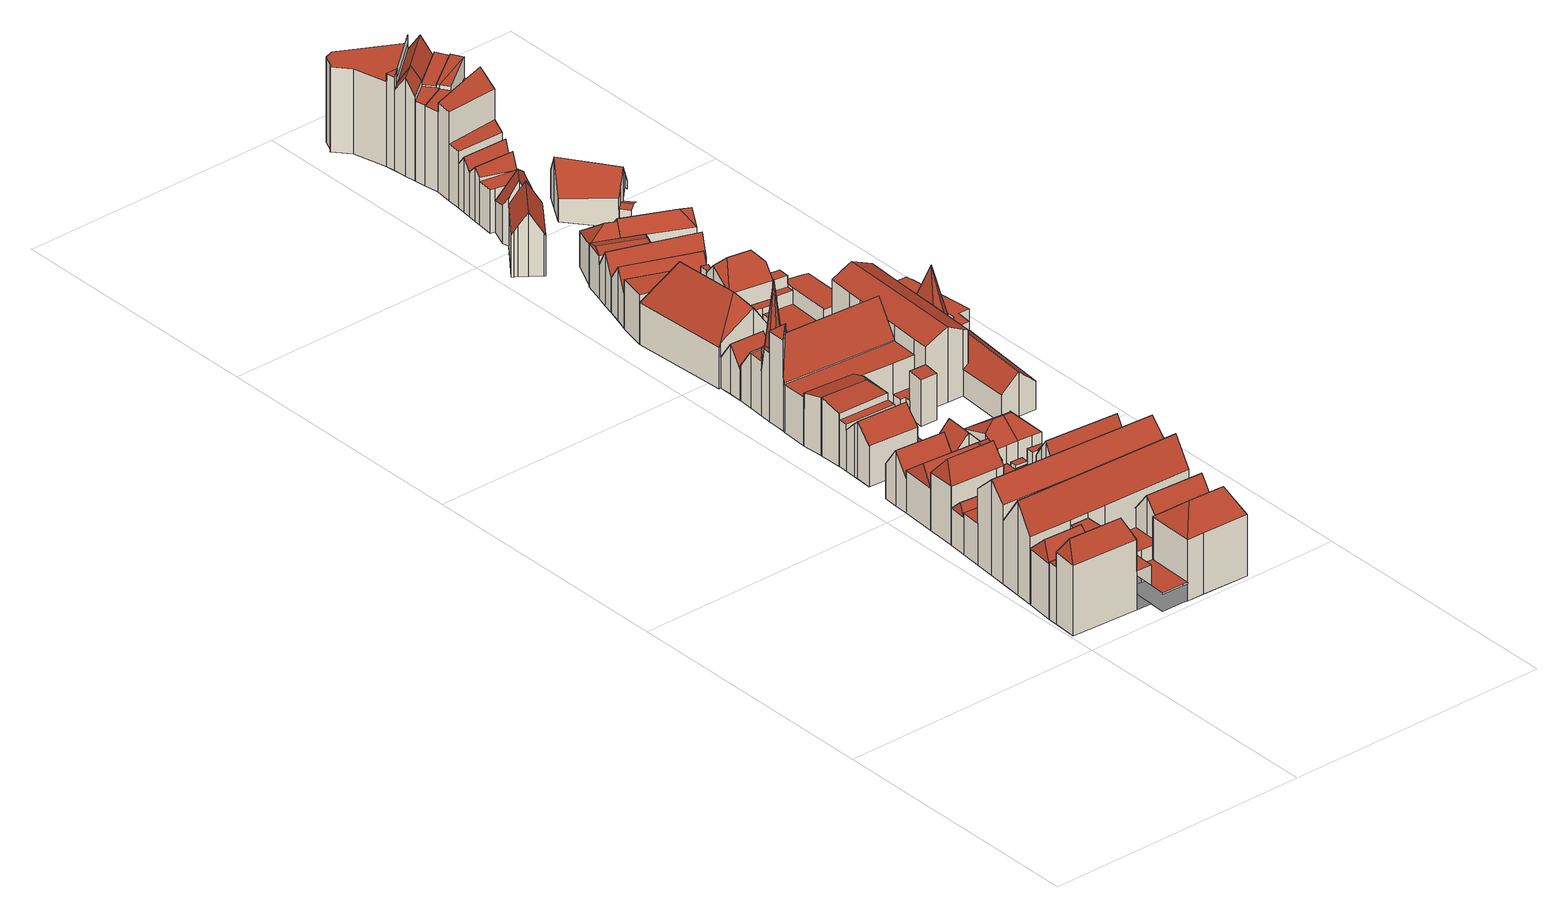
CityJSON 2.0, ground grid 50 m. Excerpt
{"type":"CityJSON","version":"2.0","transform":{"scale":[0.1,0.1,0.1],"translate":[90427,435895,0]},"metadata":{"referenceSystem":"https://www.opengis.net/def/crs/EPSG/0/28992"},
"CityObjects":{
"building1":{"type":"Building","attributes":{"TerrainHeight":1.76,"bron_tex":"UltraCAM-X 10cm juni 2008","voll_tex":"complete","bron_geo":"Lidar 15-30 punten - nov. 2008","status":"1","isWatertight":"0"},"geometry":[{"type":"MultiSurface","lod":"2","boundaries":[[[0,1,2,3]],[[4,5,6,7,8]],[[6,9,7]],[[10,9,6,5]],[[11,12,13,14,15]],[[10,5,4]],[[16,17,18,19,20]],[[21,22,23,24]],[[0,3,24,25]],[[3,2,26,24]],[[4,8,1,0]],[[8,7,17,16]],[[7,9,15,14]],[[9,10,23,27]],[[13,12,21,28]],[[12,11,29,30]],[[10,4,25,23]],[[16,20,2,1]],[[20,19,31,26]],[[19,18,28,31]],[[18,17,14,13]]],"semantics":{"surfaces":[{"type":"RoofSurface"},{"type":"GroundSurface"},{"type":"WallSurface"}],"values":[0,0,0,0,0,0,0,1,2,2,2,2,2,2,2,2,2,2,2,2,2]}}]},
"building2":{"type":"Building","attributes":{"TerrainHeight":1.73,"bron_tex":"UltraCAM-X 10cm juni 2008","voll_tex":"complete","bron_geo":"Lidar 15-30 punten - nov. 2008","status":"1","isWatertight":"0"},"geometry":[{"type":"MultiSurface","lod":"2","boundaries":[[[32,33,34,35]],[[36,37,38,39]],[[40,41,39,38]],[[36,39,41]],[[42,43,44,45,46]],[[47,21,24,48]],[[49,46,40]],[[42,50,37]],[[46,45,51,52]],[[45,44,32,35]],[[44,43,31,28]],[[43,42,26,31]],[[35,34,47,51]],[[34,33,53,54]],[[33,32,28,21]],[[38,50,55]],[[37,36,24,26]],[[41,40,52,48]],[[49,38,55]],[[36,41,48,24]]],"semantics":{"surfaces":[{"type":"RoofSurface"},{"type":"GroundSurface"},{"type":"WallSurface"}],"values":[0,0,0,0,0,1,2,2,2,2,2,2,2,2,2,2,2,2,2,2]}}]},
"building3":{"type":"Building","attributes":{"TerrainHeight":1.69,"bron_tex":"UltraCAM-X 10cm juni 2008","voll_tex":"complete","bron_geo":"Lidar 15-30 punten - nov. 2008","status":"1","isWatertight":"0"},"geometry":[{"type":"MultiSurface","lod":"2","boundaries":[[[56,57,58]],[[59,60,61]],[[58,57,59,61]],[[56,60,59,57]],[[62,63,64,65]],[[56,58,62,65]],[[61,60,66,67]]],"semantics":{"surfaces":[{"type":"RoofSurface"},{"type":"GroundSurface"},{"type":"WallSurface"}],"values":[0,0,0,0,1,2,2]}}]},
"building4":{"type":"Building","attributes":{"TerrainHeight":1.59,"bron_tex":"UltraCAM-X 10cm juni 2008","voll_tex":"complete","bron_geo":"Lidar 15-30 punten - nov. 2008","status":"1","isWatertight":"0"},"geometry":[{"type":"MultiSurface","lod":"2","boundaries":[[[68,69,70,71,72,73]],[[74,75,76,77]],[[78,79,80,81,82,65,64,83]],[[73,72,84,66]],[[72,85,86,84]],[[85,71,87,88]],[[71,70,79,78]],[[69,68,81,80]],[[74,77,65,82]],[[77,76,60,56]],[[76,75,68,73]],[[75,74,82,81]]],"semantics":{"surfaces":[{"type":"RoofSurface"},{"type":"GroundSurface"},{"type":"WallSurface"}],"values":[0,0,1,2,2,2,2,2,2,2,2,2]}}]},
"building5":{"type":"Building","attributes":{"TerrainHeight":1.75,"bron_tex":"UltraCAM-X 10cm juni 2008","voll_tex":"complete","bron_geo":"Lidar 15-30 punten - nov. 2008","status":"1","isWatertight":"0"},"geometry":[{"type":"MultiSurface","lod":"2","boundaries":[[[89,90,91,92]],[[90,93,94,91]],[[95,96,97,98]],[[90,89,96,99]],[[89,92,97,96]],[[100,91,101]],[[93,90,99,95]],[[91,102,101]]],"semantics":{"surfaces":[{"type":"RoofSurface"},{"type":"GroundSurface"},{"type":"WallSurface"}],"values":[0,0,1,2,2,2,2,2]}}]},
"building6":{"type":"Building","attributes":{"TerrainHeight":1.31,"bron_tex":"UltraCAM-X 10cm juni 2008","voll_tex":"complete","bron_geo":"Lidar 15-30 punten - nov. 2008","status":"1","isWatertight":"0"},"geometry":[{"type":"MultiSurface","lod":"2","boundaries":[[[103,104,105,106]],[[104,107,108,109,110,111,105]],[[112,113,114,115]],[[116,117,112,115,118,119,120,121]],[[122,123,47,48,82,81,80,79,124]],[[104,103,125,126]],[[106,105,127,128]],[[107,104,126,48]],[[105,111,123,127]],[[111,110,47,123]],[[110,109,51,47]],[[109,108,52,51]],[[108,107,48,52]],[[113,112,129,125]],[[115,114,128,130]],[[114,113,103,106]],[[112,117,82,129]],[[117,116,81,82]],[[116,121,80,81]],[[121,120,70,69]],[[120,119,124,79]],[[119,118,131,132]],[[118,115,130,122]]],"semantics":{"surfaces":[{"type":"RoofSurface"},{"type":"GroundSurface"},{"type":"WallSurface"}],"values":[0,0,0,0,1,2,2,2,2,2,2,2,2,2,2,2,2,2,2,2,2,2,2]}}]},
"building7":{"type":"Building","attributes":{"TerrainHeight":1.58,"bron_tex":"UltraCAM-X 10cm juni 2008","voll_tex":"complete","bron_geo":"Lidar 15-30 punten - nov. 2008","status":"1","isWatertight":"0"},"geometry":[{"type":"MultiSurface","lod":"2","boundaries":[[[133,134,135]],[[136,137,138]],[[133,139,137,136,134]],[[135,134,136,138,140,141]],[[142,143,144,145]],[[95,98,146,147,148,149,150]],[[133,135,95,150]],[[138,137,149,148]],[[137,139,151,149]],[[139,133,150,151]],[[135,141,94,93]],[[141,140,152,98]],[[140,138,142,145]],[[145,144,146,152]],[[143,142,148,147]]],"semantics":{"surfaces":[{"type":"RoofSurface"},{"type":"GroundSurface"},{"type":"WallSurface"}],"values":[0,0,0,0,0,1,2,2,2,2,2,2,2,2,2]}}]},
"building8":{"type":"Building","attributes":{"TerrainHeight":1.37,"bron_tex":"UltraCAM-X 10cm juni 2008","voll_tex":"complete","bron_geo":"Lidar 15-30 punten - nov. 2008","status":"1","isWatertight":"0"},"geometry":[{"type":"MultiSurface","lod":"2","boundaries":[[[153,154,155,156,157,30,29]],[[158,159,160,161]],[[162,163,164,161,160]],[[161,164,158]],[[162,160,159]],[[165,166,167,168,169,22,21,170]],[[157,156,171,170]],[[155,154,172,173]],[[154,153,174,172]],[[159,158,165,171]],[[164,163,175,166]],[[163,162,167,175]],[[158,164,166,165]],[[162,159,156,155]]],"semantics":{"surfaces":[{"type":"RoofSurface"},{"type":"GroundSurface"},{"type":"WallSurface"}],"values":[0,0,0,0,0,1,2,2,2,2,2,2,2,2]}}]},
"building9":{"type":"Building","attributes":{"TerrainHeight":1.38,"bron_tex":"UltraCAM-X 10cm juni 2008","voll_tex":"complete","bron_geo":"Lidar 15-30 punten - nov. 2008","status":"1","isWatertight":"0"},"geometry":[{"type":"MultiSurface","lod":"2","boundaries":[[[176,177,178,179]],[[180,181,177,176]],[[53,182,183,184,185,54]],[[123,165,170,21,47]],[[176,179,185,186]],[[179,178,123,187]],[[178,177,188,123]],[[180,176,186,184]],[[177,181,165,188]],[[181,180,189,165]],[[54,185,187,47]],[[184,183,171,189]],[[183,182,170,171]],[[182,53,30,157]]],"semantics":{"surfaces":[{"type":"RoofSurface"},{"type":"GroundSurface"},{"type":"WallSurface"}],"values":[0,0,0,1,2,2,2,2,2,2,2,2,2,2]}}]},
"building10":{"type":"Building","attributes":{"TerrainHeight":1.84,"bron_tex":"UltraCAM-X 10cm juni 2008","voll_tex":"complete","bron_geo":"Lidar 15-30 punten - nov. 2008","status":"1","isWatertight":"0"},"geometry":[{"type":"MultiSurface","lod":"2","boundaries":[[[190,191,192,193]],[[194,195,196,197,198]],[[199,200,194,198]],[[201,202,203,204,205,206]],[[192,191,203,202]],[[191,190,204,203]],[[195,194,207,206]],[[198,197,190,208]],[[197,196,205,204]],[[196,195,206,205]],[[194,200,201,207]],[[199,198,208,193]]],"semantics":{"surfaces":[{"type":"RoofSurface"},{"type":"GroundSurface"},{"type":"WallSurface"}],"values":[0,0,0,1,2,2,2,2,2,2,2,2]}}]},
"building11":{"type":"Building","attributes":{"TerrainHeight":1.71,"bron_tex":"UltraCAM-X 10cm juni 2008","voll_tex":"complete","bron_geo":"Lidar 15-30 punten - nov. 2008","status":"1","isWatertight":"0"},"geometry":[{"type":"MultiSurface","lod":"2","boundaries":[[[209,210,211,212]],[[213,214,215,216]],[[217,218,219,220]],[[221,222,223,224,202,201]],[[212,211,224,223]],[[211,210,202,224]],[[210,209,193,192]],[[213,216,221,225]],[[215,214,223,222]],[[214,213,220,219]],[[217,220,225,201]],[[219,218,209,212]],[[218,217,200,199]]],"semantics":{"surfaces":[{"type":"RoofSurface"},{"type":"GroundSurface"},{"type":"WallSurface"}],"values":[0,0,0,1,2,2,2,2,2,2,2,2,2]}}]},
"building12":{"type":"Building","attributes":{"TerrainHeight":1.4,"bron_tex":"UltraCAM-X 10cm juni 2008","voll_tex":"complete","bron_geo":"Lidar 15-30 punten - nov. 2008","status":"1","isWatertight":"0"},"geometry":[{"type":"MultiSurface","lod":"2","boundaries":[[[226,227,228,229,230,231]],[[231,230,232]],[[233,232,230,229]],[[234,235,236,237,238,239]],[[235,240,236]],[[241,242,240,235,234]],[[243,244,245,246,247,248]],[[249,250,251,252,253,254]],[[255,256,257,258,259,260,261]],[[150,149,262,263,264,265,266,267,268,269,270,271,272,273,274,63,62,275]],[[248,247,262,276]],[[247,246,263,262]],[[246,245,277,263]],[[245,278,260]],[[254,253,149,151]],[[253,252,276,149]],[[252,251,243,248]],[[251,250,279,280]],[[250,249,281,274]],[[226,231,275,62]],[[229,228,249,282]],[[228,227,63,281]],[[227,226,58,61]],[[231,232,150,275]],[[232,233,151,150]],[[233,229,282,254]],[[234,239,258,283]],[[239,238,265,284]],[[238,237,266,265]],[[236,240,268,267]],[[241,234,283,257]],[[240,242,269,268]],[[242,241,285,269]],[[261,278,244]],[[260,259,264,277]],[[259,258,284,264]],[[257,256,270,285]]],"semantics":{"surfaces":[{"type":"RoofSurface"},{"type":"GroundSurface"},{"type":"WallSurface"}],"values":[0,0,0,0,0,0,0,0,0,1,2,2,2,2,2,2,2,2,2,2,2,2,2,2,2,2,2,2,2,2,2,2,2,2,2,2,2]}}]},
"building13":{"type":"Building","attributes":{"TerrainHeight":1.74,"bron_tex":"UltraCAM-X 10cm juni 2008","voll_tex":"complete","bron_geo":"Lidar 15-30 punten - nov. 2008","status":"1","isWatertight":"0"},"geometry":[{"type":"MultiSurface","lod":"2","boundaries":[[[286,287,288,289]],[[287,290,291,288]],[[97,292,146,98]],[[100,289,92]],[[286,102,94]],[[289,288,293,97]],[[287,286,98,294]],[[288,291,292,293]],[[290,287,294,146]]],"semantics":{"surfaces":[{"type":"RoofSurface"},{"type":"GroundSurface"},{"type":"WallSurface"}],"values":[0,0,1,2,2,2,2,2,2]}}]},
"building14":{"type":"Building","attributes":{"TerrainHeight":1.72,"bron_tex":"UltraCAM-X 10cm juni 2008","voll_tex":"complete","bron_geo":"Lidar 15-30 punten - nov. 2008","status":"1","isWatertight":"0"},"geometry":[{"type":"MultiSurface","lod":"2","boundaries":[[[295,296,297,298]],[[299,300,301,302]],[[303,304,305,306]],[[307,308,309,310]],[[309,311,312,313,310]],[[310,313,314,307]],[[315,316,317,318,319,222,221,320]],[[298,297,318,317]],[[297,296,319,318]],[[296,295,321,319]],[[299,302,317,316]],[[302,301,303,306]],[[306,305,295,298]],[[305,304,222,321]],[[309,308,315,322]],[[313,312,216,215]],[[312,311,320,221]],[[311,309,322,320]],[[314,323,301,300]],[[323,313,304,303]]],"semantics":{"surfaces":[{"type":"RoofSurface"},{"type":"GroundSurface"},{"type":"WallSurface"}],"values":[0,0,0,0,0,0,1,2,2,2,2,2,2,2,2,2,2,2,2,2]}}]},
"building15":{"type":"Building","attributes":{"TerrainHeight":1.72,"bron_tex":"UltraCAM-X 10cm juni 2008","voll_tex":"complete","bron_geo":"Lidar 15-30 punten - nov. 2008","status":"1","isWatertight":"0"},"geometry":[{"type":"MultiSurface","lod":"2","boundaries":[[[324,300,299,325]],[[326,308,307,327,328]],[[307,314,327]],[[329,330,331,332,316,315]],[[324,325,332,331]],[[325,299,316,332]],[[326,328,333,334]],[[328,327,331,330]],[[308,326,329,315]],[[327,314,300,324]]],"semantics":{"surfaces":[{"type":"RoofSurface"},{"type":"GroundSurface"},{"type":"WallSurface"}],"values":[0,0,0,1,2,2,2,2,2,2]}}]},
"building16":{"type":"Building","attributes":{"TerrainHeight":1.37,"bron_tex":"UltraCAM-X 10cm juni 2008","voll_tex":"complete","bron_geo":"Lidar 15-30 punten - nov. 2008","status":"1","isWatertight":"0"},"geometry":[{"type":"MultiSurface","lod":"2","boundaries":[[[66,84,86,335,67]],[[88,87,336,337,338]],[[279,339,340,341,280]],[[342,343,344,345,346]],[[347,348,349,350,343,342]],[[269,351,352,353,78,83,64,63,274,273,272,271,270]],[[354,346,340,339]],[[342,354,337,355]],[[346,345,256,255]],[[345,344,269,270]],[[344,343,356,269]],[[347,342,355,336]],[[343,350,351,356]],[[349,348,353,352]],[[348,347,357,353]],[[67,335,274,63]],[[335,86,88,338]],[[336,87,78,357]],[[280,341,244,243]],[[341,340,255,261]],[[339,279,338,337]]],"semantics":{"surfaces":[{"type":"RoofSurface"},{"type":"GroundSurface"},{"type":"WallSurface"}],"values":[0,0,0,0,0,1,2,2,2,2,2,2,2,2,2,2,2,2,2,2,2]}}]},
"building17":{"type":"Building","attributes":{"TerrainHeight":1.44,"bron_tex":"UltraCAM-X 10cm juni 2008","voll_tex":"complete","bron_geo":"Lidar 15-30 punten - nov. 2008","status":"1","isWatertight":"0"},"geometry":[{"type":"MultiSurface","lod":"2","boundaries":[[[358,359,360,361,362]],[[363,264,263,364]],[[359,358,364,263]],[[358,362,363,364]],[[362,361,259,365]],[[361,360,277,264]],[[360,359,263,277]]],"semantics":{"surfaces":[{"type":"RoofSurface"},{"type":"GroundSurface"},{"type":"WallSurface"}],"values":[0,1,2,2,2,2,2]}}]},
"building18":{"type":"Building","attributes":{"TerrainHeight":1.44,"bron_tex":"UltraCAM-X 10cm juni 2008","voll_tex":"complete","bron_geo":"Lidar 15-30 punten - nov. 2008","status":"1","isWatertight":"0"},"geometry":[{"type":"MultiSurface","lod":"2","boundaries":[[[366,367,368,369]],[[370,363,364,371]],[[367,366,371,364]],[[366,369,372,373]],[[369,368,363,370]],[[368,367,364,363]]],"semantics":{"surfaces":[{"type":"RoofSurface"},{"type":"GroundSurface"},{"type":"WallSurface"}],"values":[0,1,2,2,2,2]}}]},
"building19":{"type":"Building","attributes":{"TerrainHeight":1.46,"bron_tex":"UltraCAM-X 10cm juni 2008","voll_tex":"complete","bron_geo":"Lidar 15-30 punten - nov. 2008","status":"1","isWatertight":"0"},"geometry":[{"type":"MultiSurface","lod":"2","boundaries":[[[374,375,291]],[[291,375,376,377]],[[378,379,380,381,376,375,374]],[[373,372,382,383]],[[292,384,370,371,385,386,147,146]],[[373,383,385,371]],[[374,291,290]],[[291,377,384,292]],[[378,374,144,143]],[[381,380,383,382]],[[380,379,386,385]],[[379,378,147,386]]],"semantics":{"surfaces":[{"type":"RoofSurface"},{"type":"GroundSurface"},{"type":"WallSurface"}],"values":[0,0,0,0,1,2,2,2,2,2,2,2]}}]},
"building20":{"type":"Building","attributes":{"TerrainHeight":2.01,"bron_tex":"UltraCAM-X 10cm juni 2008","voll_tex":"complete","bron_geo":"Lidar 15-30 punten - nov. 2008","status":"1","isWatertight":"0"},"geometry":[{"type":"MultiSurface","lod":"2","boundaries":[[[387,388,389,390]],[[390,389,391,392]],[[393,394,395,396]],[[387,390,397,396]],[[389,388,395,398]],[[390,392,393,397]],[[391,389,398,394]]],"semantics":{"surfaces":[{"type":"RoofSurface"},{"type":"GroundSurface"},{"type":"WallSurface"}],"values":[0,0,1,2,2,2,2]}}]},
"building21":{"type":"Building","attributes":{"TerrainHeight":1.49,"bron_tex":"UltraCAM-X 10cm juni 2008","voll_tex":"complete","bron_geo":"Lidar 15-30 punten - nov. 2008","status":"1","isWatertight":"0"},"geometry":[{"type":"MultiSurface","lod":"2","boundaries":[[[365,259,399]],[[400,401,402,403,404]],[[405,265,264,363]],[[399,259,264,406]],[[400,404,365,399]],[[404,403,405,363]],[[403,402,265,405]],[[402,401,284,265]],[[401,400,406,284]]],"semantics":{"surfaces":[{"type":"RoofSurface"},{"type":"GroundSurface"},{"type":"WallSurface"}],"values":[0,0,1,2,2,2,2,2,2]}}]},
"building22":{"type":"Building","attributes":{"TerrainHeight":1.47,"bron_tex":"UltraCAM-X 10cm juni 2008","voll_tex":"complete","bron_geo":"Lidar 15-30 punten - nov. 2008","status":"1","isWatertight":"0"},"geometry":[{"type":"MultiSurface","lod":"2","boundaries":[[[407,408,409]],[[376,381,410,408,407]],[[377,376,407,409]],[[408,411,409]],[[382,372,412,413]],[[384,414,415,416,417,370]],[[413,412,417,416]],[[412,372,370,417]],[[408,410,416,415]],[[410,381,382,413]],[[377,409,418,384]],[[409,411,414,418]]],"semantics":{"surfaces":[{"type":"RoofSurface"},{"type":"GroundSurface"},{"type":"WallSurface"}],"values":[0,0,0,0,0,1,2,2,2,2,2,2]}}]},
"building23":{"type":"Building","attributes":{"TerrainHeight":1.98,"bron_tex":"UltraCAM-X 10cm juni 2008","voll_tex":"complete","bron_geo":"Lidar 15-30 punten - nov. 2008","status":"1","isWatertight":"0"},"geometry":[{"type":"MultiSurface","lod":"2","boundaries":[[[419,420,421]],[[420,422,423,424,425,426,427,428,421]],[[429,423,422]],[[419,430,429,422,420]],[[431,432,433,434]],[[435,436,437,438,439,440,441,442,394,393,443]],[[444,445,436,446]],[[447,448,446,437]],[[419,421,449,435]],[[421,428,436,449]],[[427,426,438,437]],[[426,425,431,434]],[[425,424,442,441]],[[424,423,394,442]],[[423,429,392,391]],[[429,430,443,393]],[[430,419,435,443]],[[434,433,439,438]],[[433,432,440,439]],[[432,431,441,440]]],"semantics":{"surfaces":[{"type":"RoofSurface"},{"type":"GroundSurface"},{"type":"WallSurface"}],"values":[0,0,0,0,0,1,2,2,2,2,2,2,2,2,2,2,2,2,2,2]}}]},
"building24":{"type":"Building","attributes":{"TerrainHeight":2.12,"bron_tex":"UltraCAM-X 10cm juni 2008","voll_tex":"complete","bron_geo":"Lidar 15-30 punten - nov. 2008","status":"1","isWatertight":"0"},"geometry":[{"type":"MultiSurface","lod":"2","boundaries":[[[450,451,452,453,454,455]],[[456,457,458,459,460]],[[435,461,462,463,464,436]],[[455,454,463,465]],[[454,453,466,463]],[[453,452,464,466]],[[451,450,449,436]],[[456,460,461,435]],[[460,459,462,461]],[[459,458,465,462]],[[458,457,450,455]],[[457,456,435,449]]],"semantics":{"surfaces":[{"type":"RoofSurface"},{"type":"GroundSurface"},{"type":"WallSurface"}],"values":[0,0,1,2,2,2,2,2,2,2,2,2]}}]},
"building25":{"type":"Building","attributes":{"TerrainHeight":1.47,"bron_tex":"UltraCAM-X 10cm juni 2008","voll_tex":"complete","bron_geo":"Lidar 15-30 punten - nov. 2008","status":"1","isWatertight":"0"},"geometry":[{"type":"MultiSurface","lod":"2","boundaries":[[[467,468,469,470,471,472,473]],[[474,475,476,477,478,479,480,481]],[[482,483,484,485]],[[486,487,488,489]],[[490,491,492,493,494,495]],[[496,497,498,499]],[[500,501,502,503,504]],[[505,506,507,508,509]],[[510,511,512,513,514,515,516,517]],[[518,519,520,521,522,523]],[[524,525,526,527,528,529,530]],[[525,531,532,526]],[[533,534,535,536,537,538,539,540,541,542,543,544,545]],[[546,547,548,549,550,551]],[[552,553,554,555]],[[556,557,558,559,560,561,562,563,564]],[[557,565,566,567,568,569,570,558]],[[571,572,573]],[[573,572,574]],[[574,572,575]],[[575,572,576]],[[576,572,577]],[[577,572,571]],[[578,579,580]],[[580,579,581]],[[581,579,582]],[[582,579,583]],[[583,579,584]],[[584,579,585]],[[585,579,586]],[[586,579,578]],[[587,588,589,590,591]],[[592,593,594,595]],[[596,597,598,599,600,601]],[[602,603,604,597,596,605]],[[606,607,608,609]],[[610,611,612,613,614]],[[615,616,617]],[[618,619,620]],[[621,622,623,624,625,626,627]],[[628,629,630,631,632,633,634,635,636,637,638,639,330,329,640,641,396,395,642,643,644,645,646,647,437,436,464,648,649,650,651,652,653,654,655,656,657]],[[510,517,641,658]],[[517,516,396,641]],[[516,515,395,396]],[[515,514,642,395]],[[514,513,643,642]],[[513,512,519,518]],[[659,660,661,662]],[[663,659,664,607]],[[511,663,599,598]],[[665,666,615,617]],[[660,665,614,667]],[[666,510,627,626]],[[556,564,546,551]],[[564,563,473,472]],[[563,562,668,669]],[[562,561,512,511]],[[561,560,520,519]],[[560,559,476,475]],[[559,558,670,655]],[[557,556,634,671]],[[558,570,672,670]],[[570,569,673,672]],[[569,568,537,536]],[[568,567,573,574]],[[567,566,529,528]],[[566,565,530,529]],[[565,557,671,633]],[[482,485,464,436]],[[485,484,648,464]],[[483,482,445,444]],[[486,489,484,483]],[[489,488,490,495]],[[488,487,437,674]],[[487,486,448,447]],[[495,494,649,648]],[[493,492,646,675]],[[492,491,647,646]],[[491,490,674,647]],[[496,499,494,493]],[[497,496,675,676]],[[500,504,650,649]],[[504,503,651,650]],[[503,502,652,651]],[[502,501,677,479]],[[501,500,499,498]],[[505,509,646,645]],[[509,508,676,646]],[[506,505,645,644]],[[536,535,656,673]],[[535,534,657,656]],[[534,533,678,657]],[[533,545,628,678]],[[545,544,629,628]],[[544,543,630,629]],[[543,542,679,630]],[[542,680,532]],[[541,540,577,571]],[[540,539,576,577]],[[539,538,575,576]],[[538,537,574,575]],[[548,547,639,638]],[[550,549,637,681]],[[549,548,638,637]],[[553,552,681,636]],[[552,555,551,550]],[[555,554,635,634]],[[554,553,636,635]],[[587,591,682,683]],[[591,590,622,621]],[[590,589,580,684]],[[589,588,578,580]],[[592,595,683,685]],[[595,594,588,587]],[[594,593,586,578]],[[593,686,596,601]],[[686,592,605,596]],[[601,600,585,586]],[[600,687,606]],[[598,597,688,668]],[[603,602,689]],[[602,605,685,689]],[[597,604,669,688]],[[604,603,467,473]],[[606,609,584,585]],[[609,608,613,612]],[[608,664,662,690]],[[607,687,599]],[[667,613,690,661]],[[612,611,583,584]],[[611,610,620,619]],[[617,616,610,614]],[[619,618,582,583]],[[621,627,658,682]],[[626,625,616,615]],[[625,624,618,620]],[[624,623,581,582]],[[623,622,684,581]],[[518,523,644,643]],[[523,522,507,506]],[[468,467,689,640]],[[472,471,547,546]],[[471,470,330,639]],[[470,469,329,330]],[[469,468,640,329]],[[524,530,633,632]],[[528,527,571,573]],[[527,526,691,541]],[[525,524,632,692]],[[526,680,691]],[[532,531,631,679]],[[531,525,692,631]],[[474,481,522,521]],[[481,480,508,507]],[[480,677,498,497]],[[479,478,653,652]],[[478,477,654,653]],[[477,476,655,654]],[[475,474,521,520]]],"semantics":{"surfaces":[{"type":"RoofSurface"},{"type":"GroundSurface"},{"type":"WallSurface"}],"values":[0,0,0,0,0,0,0,0,0,0,0,0,0,0,0,0,0,0,0,0,0,0,0,0,0,0,0,0,0,0,0,0,0,0,0,0,0,0,0,0,1,2,2,2,2,2,2,2,2,2,2,2,2,2,2,2,2,2,2,2,2,2,2,2,2,2,2,2,2,2,2,2,2,2,2,2,2,2,2,2,2,2,2,2,2,2,2,2,2,2,2,2,2,2,2,2,2,2,2,2,2,2,2,2,2,2,2,2,2,2,2,2,2,2,2,2,2,2,2,2,2,2,2,2,2,2,2,2,2,2,2,2,2,2,2,2,2,2,2,2,2,2,2,2,2,2,2,2,2,2,2,2,2,2,2,2,2,2,2]}}]},
"building26":{"type":"Building","attributes":{"TerrainHeight":1.76,"bron_tex":"UltraCAM-X 10cm juni 2008","voll_tex":"complete","bron_geo":"Lidar 15-30 punten - nov. 2008","status":"1","isWatertight":"0"},"geometry":[{"type":"MultiSurface","lod":"2","boundaries":[[[693,694,695,696,697,698]],[[699,500,700,696,695]],[[696,700,697]],[[699,695,694]],[[701,702,703,704]],[[705,706,707,708]],[[709,710,711,712]],[[713,714,715,716,717]],[[718,719,720,721]],[[722,723,724,725,726,727]],[[728,729,722,727,730]],[[731,732,650,649,648,464,463,462,733,734,735,736,737]],[[738,717,707,706]],[[713,738,703,702]],[[717,716,731,739]],[[716,715,732,731]],[[715,714,740,732]],[[720,719,741,742]],[[719,718,743,741]],[[718,721,744,736]],[[723,722,745,462]],[[727,726,737,746]],[[726,725,705,708]],[[724,723,462,463]],[[722,729,733,745]],[[729,728,734,733]],[[728,730,721,720]],[[730,727,746,744]],[[708,707,739,737]],[[706,705,704,703]],[[710,709,463,466]],[[709,712,725,724]],[[712,711,701,704]],[[711,710,693,747]],[[694,693,466,464]],[[747,698,702,701]],[[698,697,714,713]],[[700,748,749]],[[500,699,750,751]],[[697,700,650,740]],[[699,694,752,753]]],"semantics":{"surfaces":[{"type":"RoofSurface"},{"type":"GroundSurface"},{"type":"WallSurface"}],"values":[0,0,0,0,0,0,0,0,0,0,0,1,2,2,2,2,2,2,2,2,2,2,2,2,2,2,2,2,2,2,2,2,2,2,2,2,2,2,2,2,2]}}]},
"building27":{"type":"Building","attributes":{"TerrainHeight":0.65,"bron_tex":"UltraCAM-X 10cm juni 2008","voll_tex":"complete","bron_geo":"Lidar 15-30 punten - nov. 2008","status":"1","isWatertight":"0"},"geometry":[{"type":"MultiSurface","lod":"2","boundaries":[[[754,755,756,757,758]],[[759,760,761,754,758,762]],[[763,764,765,766,767]],[[767,766,768]],[[765,769,770,771,772,768,766]],[[773,774,775,776,777,778,779,780,781,782,783,784,785]],[[763,767,776,775]],[[765,764,762,786]],[[764,763,775,774]],[[787,768,788]],[[768,772,778,777]],[[772,771,779,778]],[[771,770,780,779]],[[770,769,781,780]],[[789,765,786]],[[758,757,769,790]],[[757,756,782,781]],[[756,755,783,782]],[[755,754,791,783]],[[759,762,774,773]],[[789,758,790]],[[754,761,784,791]],[[761,760,785,784]],[[760,759,773,785]]],"semantics":{"surfaces":[{"type":"RoofSurface"},{"type":"GroundSurface"},{"type":"WallSurface"}],"values":[0,0,0,0,0,1,2,2,2,2,2,2,2,2,2,2,2,2,2,2,2,2,2,2]}}]},
"building28":{"type":"Building","attributes":{"TerrainHeight":2.02,"bron_tex":"UltraCAM-X 10cm juni 2008","voll_tex":"complete","bron_geo":"Lidar 15-30 punten - nov. 2008","status":"1","isWatertight":"0"},"geometry":[{"type":"MultiSurface","lod":"2","boundaries":[[[792,793,794,795,796,797]],[[798,792,797]],[[799,794,793]],[[798,799,793,792]],[[800,801,802,803,804,805]],[[797,796,802,801]],[[796,795,806,807]],[[795,794,808,809]],[[798,797,801,800]],[[794,799,810,811]],[[799,798,812,813]]],"semantics":{"surfaces":[{"type":"RoofSurface"},{"type":"GroundSurface"},{"type":"WallSurface"}],"values":[0,0,0,0,1,2,2,2,2,2,2]}}]},
"building29":{"type":"Building","attributes":{"TerrainHeight":1.87,"bron_tex":"UltraCAM-X 10cm juni 2008","voll_tex":"complete","bron_geo":"Lidar 15-30 punten - nov. 2008","status":"1","isWatertight":"0"},"geometry":[{"type":"MultiSurface","lod":"2","boundaries":[[[812,814,815,816,813]],[[814,817,742,741,743,818,819,815]],[[733,800,805,820,821,822,736,735,734]],[[814,812,800,823]],[[813,816,824,810]],[[816,815,825,820]],[[817,814,823,733]],[[815,819,821,825]],[[819,818,822,821]],[[818,743,736,822]],[[742,817,733,734]]],"semantics":{"surfaces":[{"type":"RoofSurface"},{"type":"GroundSurface"},{"type":"WallSurface"}],"values":[0,0,1,2,2,2,2,2,2,2,2]}}]},
"building30":{"type":"Building","attributes":{"TerrainHeight":2.31,"bron_tex":"UltraCAM-X 10cm juni 2008","voll_tex":"complete","bron_geo":"Lidar 15-30 punten - nov. 2008","status":"1","isWatertight":"0"},"geometry":[{"type":"MultiSurface","lod":"2","boundaries":[[[807,806,826,827]],[[828,827,826,829]],[[807,827,828]],[[802,830,831,803]],[[828,829,831,830]],[[807,828,830,802]]],"semantics":{"surfaces":[{"type":"RoofSurface"},{"type":"GroundSurface"},{"type":"WallSurface"}],"values":[0,0,0,1,2,2]}}]},
"building31":{"type":"Building","attributes":{"TerrainHeight":1.97,"bron_tex":"UltraCAM-X 10cm juni 2008","voll_tex":"complete","bron_geo":"Lidar 15-30 punten - nov. 2008","status":"1","isWatertight":"0"},"geometry":[{"type":"MultiSurface","lod":"2","boundaries":[[[832,833,788,834,835]],[[836,837,777,776,838]],[[832,835,836,838]],[[839,834,840]],[[834,788,777,837]],[[787,833,767]],[[833,832,838,776]]],"semantics":{"surfaces":[{"type":"RoofSurface"},{"type":"GroundSurface"},{"type":"WallSurface"}],"values":[0,1,2,2,2,2,2]}}]},
"building32":{"type":"Building","attributes":{"TerrainHeight":1.88,"bron_tex":"UltraCAM-X 10cm juni 2008","voll_tex":"complete","bron_geo":"Lidar 15-30 punten - nov. 2008","status":"1","isWatertight":"0"},"geometry":[{"type":"MultiSurface","lod":"2","boundaries":[[[810,824,841,811]],[[804,842,820,805]],[[841,824,820,842]]],"semantics":{"surfaces":[{"type":"RoofSurface"},{"type":"GroundSurface"},{"type":"WallSurface"}],"values":[0,1,2]}}]},
"building33":{"type":"Building","attributes":{"TerrainHeight":1.83,"bron_tex":"UltraCAM-X 10cm juni 2008","voll_tex":"complete","bron_geo":"Lidar 15-30 punten - nov. 2008","status":"1","isWatertight":"0"},"geometry":[{"type":"MultiSurface","lod":"2","boundaries":[[[843,809,808,844,845]],[[845,844,846]],[[847,843,845,846,848]],[[831,849,850,842,804,803]],[[809,843,826,806]],[[844,808,811,841]],[[846,844,842,850]],[[843,847,829,826]],[[847,848,849,831]],[[848,846,850,849]]],"semantics":{"surfaces":[{"type":"RoofSurface"},{"type":"GroundSurface"},{"type":"WallSurface"}],"values":[0,0,0,1,2,2,2,2,2,2]}}]},
"building34":{"type":"Building","attributes":{"TerrainHeight":1.97,"bron_tex":"UltraCAM-X 10cm juni 2008","voll_tex":"complete","bron_geo":"Lidar 15-30 punten - nov. 2008","status":"1","isWatertight":"0"},"geometry":[{"type":"MultiSurface","lod":"2","boundaries":[[[851,840,852,853]],[[853,852,854,855]],[[856,857,837,836]],[[851,853,858,836]],[[852,840,837,859]],[[839,851,835]],[[853,855,856,858]],[[855,854,860,861]],[[854,852,859,857]]],"semantics":{"surfaces":[{"type":"RoofSurface"},{"type":"GroundSurface"},{"type":"WallSurface"}],"values":[0,0,1,2,2,2,2,2,2]}}]},
"building35":{"type":"Building","attributes":{"TerrainHeight":1.9,"bron_tex":"UltraCAM-X 10cm juni 2008","voll_tex":"complete","bron_geo":"Lidar 15-30 punten - nov. 2008","status":"1","isWatertight":"0"},"geometry":[{"type":"MultiSurface","lod":"2","boundaries":[[[862,861,860,863]],[[864,862,863,865]],[[866,867,857,856]],[[861,862,868,856]],[[863,860,857,869]],[[862,864,866,868]],[[865,863,869,867]]],"semantics":{"surfaces":[{"type":"RoofSurface"},{"type":"GroundSurface"},{"type":"WallSurface"}],"values":[0,0,1,2,2,2,2]}}]},
"building36":{"type":"Building","attributes":{"TerrainHeight":1.73,"bron_tex":"UltraCAM-X 10cm juni 2008","voll_tex":"complete","bron_geo":"Lidar 15-30 punten - nov. 2008","status":"1","isWatertight":"0"},"geometry":[{"type":"MultiSurface","lod":"2","boundaries":[[[870,871,872,873]],[[874,875,867,866]],[[870,873,874,866]],[[872,871,867,875]],[[871,870,864,865]]],"semantics":{"surfaces":[{"type":"RoofSurface"},{"type":"GroundSurface"},{"type":"WallSurface"}],"values":[0,1,2,2,2]}}]},
"building37":{"type":"Building","attributes":{"TerrainHeight":1.68,"bron_tex":"UltraCAM-X 10cm juni 2008","voll_tex":"complete","bron_geo":"Lidar 15-30 punten - nov. 2008","status":"1","isWatertight":"0"},"geometry":[{"type":"MultiSurface","lod":"2","boundaries":[[[876,877,878,879]],[[880,881,875,874]],[[876,879,880,874]],[[882,878,883,884]],[[879,882,885,886]],[[878,877,875,881]],[[877,876,873,872]]],"semantics":{"surfaces":[{"type":"RoofSurface"},{"type":"GroundSurface"},{"type":"WallSurface"}],"values":[0,1,2,2,2,2,2]}}]},
"building38":{"type":"Building","attributes":{"TerrainHeight":2.84,"bron_tex":"UltraCAM-X 10cm juni 2008","voll_tex":"complete","bron_geo":"Lidar 15-30 punten - nov. 2008","status":"1","isWatertight":"0"},"geometry":[{"type":"MultiSurface","lod":"2","boundaries":[[[887,888,889,890,891,892,893,894,895]],[[896,897,898,899,900,901,902,903,904]],[[887,895,897,896]],[[895,894,898,897]],[[894,893,899,898]],[[893,892,900,899]],[[892,891,901,900]],[[889,888,904,903]],[[888,887,896,904]]],"semantics":{"surfaces":[{"type":"RoofSurface"},{"type":"GroundSurface"},{"type":"WallSurface"}],"values":[0,1,2,2,2,2,2,2,2]}}]},
"building39":{"type":"Building","attributes":{"TerrainHeight":1.42,"bron_tex":"UltraCAM-X 10cm juni 2008","voll_tex":"complete","bron_geo":"Lidar 15-30 punten - nov. 2008","status":"1","isWatertight":"0"},"geometry":[{"type":"MultiSurface","lod":"2","boundaries":[[[905,884,883,906]],[[907,908,886,885,909]],[[910,911,912]],[[881,880,913,914]],[[906,883,881,914]],[[909,885,884,905]],[[886,908,913,880]],[[910,912,905,906]],[[912,911,907,909]]],"semantics":{"surfaces":[{"type":"RoofSurface"},{"type":"GroundSurface"},{"type":"WallSurface"}],"values":[0,0,0,1,2,2,2,2,2]}}]},
"building40":{"type":"Building","attributes":{"TerrainHeight":2.42,"bron_tex":"UltraCAM-X 10cm juni 2008","voll_tex":"complete","bron_geo":"Lidar 15-30 punten - nov. 2008","status":"1","isWatertight":"0"},"geometry":[{"type":"MultiSurface","lod":"2","boundaries":[[[915,916,917,918,919]],[[918,917,920,921,922,923,924,925,926,927]],[[928,929,930,931,932,933,934,935,936]],[[915,919,930,929]],[[919,918,937,930]],[[917,938,939,940]],[[938,916,941,939]],[[916,915,929,928]],[[918,927,931,937]],[[927,926,932,931]],[[926,925,933,932]],[[925,924,942,933]],[[924,923,943,942]],[[923,922,934,943]],[[921,944,945,946]],[[944,920,947,945]],[[920,917,940]]],"semantics":{"surfaces":[{"type":"RoofSurface"},{"type":"GroundSurface"},{"type":"WallSurface"}],"values":[0,0,1,2,2,2,2,2,2,2,2,2,2,2,2,2,2]}}]},
"building41":{"type":"Building","attributes":{"TerrainHeight":1.37,"bron_tex":"UltraCAM-X 10cm juni 2008","voll_tex":"complete","bron_geo":"Lidar 15-30 punten - nov. 2008","status":"1","isWatertight":"0"},"geometry":[{"type":"MultiSurface","lod":"2","boundaries":[[[948,949,950,951]],[[949,952,953,950]],[[954,955,956,957]],[[958,954,957,959]],[[960,961,962,963,964]],[[902,901,965,966,903]],[[957,956,952,967]],[[956,955,966,968]],[[955,954,969,966]],[[959,970,949,948]],[[970,957,967,949]],[[954,958,971,969]],[[962,961,890,889]],[[961,960,891,890]],[[960,964,948,951]],[[964,963,958,959]],[[963,962,903,971]],[[951,950,972,901]],[[950,953,965,972]],[[953,952,968,965]]],"semantics":{"surfaces":[{"type":"RoofSurface"},{"type":"GroundSurface"},{"type":"WallSurface"}],"values":[0,0,0,0,0,1,2,2,2,2,2,2,2,2,2,2,2,2,2,2]}}]},
"building42":{"type":"Building","attributes":{"TerrainHeight":2.28,"bron_tex":"UltraCAM-X 10cm juni 2008","voll_tex":"complete","bron_geo":"Lidar 15-30 punten - nov. 2008","status":"1","isWatertight":"0"},"geometry":[{"type":"MultiSurface","lod":"2","boundaries":[[[939,973,974,940]],[[941,975,976,973,939]],[[928,936,977,978,979]],[[976,975,979,978]],[[975,941,928,979]]],"semantics":{"surfaces":[{"type":"RoofSurface"},{"type":"GroundSurface"},{"type":"WallSurface"}],"values":[0,0,1,2,2]}}]},
"building43":{"type":"Building","attributes":{"TerrainHeight":1.37,"bron_tex":"UltraCAM-X 10cm juni 2008","voll_tex":"complete","bron_geo":"Lidar 15-30 punten - nov. 2008","status":"1","isWatertight":"0"},"geometry":[{"type":"MultiSurface","lod":"2","boundaries":[[[980,981,982,983]],[[984,985,986,987,988]],[[989,911,910,990]],[[914,913,966,965]],[[982,981,965,991]],[[981,980,992,965]],[[983,982,984,988]],[[985,984,991,966]],[[987,986,908,907]],[[986,985,966,913]],[[989,990,980,983]],[[990,910,914,992]],[[911,989,988,987]]],"semantics":{"surfaces":[{"type":"RoofSurface"},{"type":"GroundSurface"},{"type":"WallSurface"}],"values":[0,0,0,1,2,2,2,2,2,2,2,2,2]}}]}
},
"vertices":[
[8,96,107],[93,95,107],[94,108,107],[9,114,107],[8,96,135],[18,75,166],[120,69,166],[132,95,128],[93,95,130],[132,45,132],[6,52,132],[162,44,73],[164,104,73],[133,106,73],[132,95,73],[132,45,73],[93,95,120],[132,95,120],[133,106,120],[115,107,120],[94,108,120],[164,104,0],[162,44,0],[6,52,0],[9,114,0],[8,96,0],[94,108,0],[132,45,0],[133,106,0],[162,44,35],[164,104,35],[115,107,0],
[133,106,78],[164,104,78],[167,162,78],[133,164,78],[9,114,104],[94,108,104],[95,136,132],[22,140,132],[97,165,103],[15,167,105],[94,108,115],[115,107,115],[133,106,115],[133,164,115],[97,165,115],[167,162,0],[15,167,0],[96,153,115],[94,119,115],[133,164,0],[97,165,0],[164,104,61],[167,162,61],[95,136,115],
[32,349,69],[39,366,86],[35,382,70],[117,359,86],[122,341,69],[124,376,68],[35,382,0],[124,376,0],[122,341,0],[32,349,0],[122,341,29],[124,376,29],
[119,302,50],[167,298,50],[185,296,50],[187,335,50],[170,337,50],[122,341,50],[28,311,78],[119,302,78],[122,341,78],[32,349,78],[187,335,0],[185,296,0],[167,298,0],[119,302,0],[28,311,0],[170,337,0],[170,337,29],[181,336,50],[181,336,29],[187,335,28],[181,336,28],
[46,556,66],[44,529,104],[138,521,104],[140,547,66],[43,502,65],[135,494,66],[43,502,0],[46,556,0],[140,547,0],[135,494,0],[44,529,0],[139,543,72],[138,521,73],[136,499,73],
[22,241,119],[19,202,176],[339,191,176],[341,221,133],[15,167,126],[97,165,126],[133,164,126],[167,162,126],[337,157,126],[25,273,179],[22,241,148],[341,221,148],[344,254,179],[119,302,146],[28,311,143],[345,282,152],[216,294,149],[185,296,148],[167,298,147],[345,282,0],[337,157,0],[216,294,0],[22,241,0],[19,202,0],[339,191,0],[341,221,0],[25,273,0],[344,254,0],[345,282,97],[216,294,97],
[38,437,79],[50,469,106],[43,502,80],[155,460,106],[178,426,80],[181,464,101],[141,429,80],[184,490,80],[135,494,80],[181,464,67],[195,463,67],[196,489,67],[184,490,67],[196,489,0],[195,463,0],[181,464,0],[178,426,0],[38,437,0],[141,429,0],[184,490,0],
[161,15,35],[203,14,35],[211,13,35],[214,101,35],[192,102,35],[334,94,115],[214,101,115],[250,55,152],[319,52,152],[211,13,114],[244,12,114],[331,8,115],[334,94,0],[331,8,0],[211,13,0],[203,14,0],[161,15,0],[192,102,0],[214,101,0],[203,14,32],[211,13,32],[161,15,32],[244,12,0],
[227,131,135],[336,125,135],[337,157,93],[229,161,96],[226,100,95],[334,94,95],[192,102,61],[214,101,61],[226,100,61],[229,161,61],[227,131,61],[229,161,0],[336,125,0],[226,100,0],
[146,613,28],[173,612,28],[175,632,28],[147,633,28],[51,630,107],[49,600,76],[145,594,76],[146,613,95],[147,624,107],[147,633,98],[51,637,99],[51,637,0],[175,632,0],[173,612,0],[146,613,0],[145,594,0],[49,600,0],[51,630,0],[147,624,28],
[147,633,29],[175,632,29],[176,651,29],[149,654,29],[52,659,87],[149,654,87],[150,672,87],[53,676,87],[51,637,100],[147,633,99],[149,654,77],[52,659,77],[53,676,0],[150,672,0],[149,654,0],[176,651,0],[52,659,0],
[35,382,110],[124,376,110],[137,375,110],[139,402,144],[49,408,144],[35,383,111],[38,437,109],[141,429,110],[246,401,97],[333,393,97],[352,412,74],[284,417,75],[264,419,74],[248,420,74],[352,375,78],[244,381,75],[351,372,75],[185,389,38],[213,387,38],[216,423,46],[215,423,46],[197,425,46],[188,425,46],[137,375,70],[184,372,70],[185,389,70],[188,425,70],[178,426,70],[141,429,70],[213,384,43],[215,383,43],[244,381,43],[248,420,43],[236,421,43],[216,423,43],[213,387,43],[197,425,0],[215,423,0],[236,421,0],[264,419,0],[284,417,0],[352,412,0],[352,375,0],[351,372,0],[215,383,0],[213,384,0],[213,387,0],[185,389,0],[184,372,0],[35,383,0],[188,425,0],[216,423,0],[215,410,43],[184,372,45],[185,389,45],[137,375,0],[139,402,70],[246,401,43],[248,420,0],[244,381,0],
[135,494,73],[165,492,105],[169,545,105],[140,547,72],[196,489,71],[197,542,75],[197,542,0],[169,545,0],[165,492,0],
[168,672,42],[181,671,42],[184,700,42],[171,702,42],[171,711,67],[149,713,67],[149,703,67],[171,702,67],[149,703,49],[150,672,49],[168,672,49],[171,702,49],[141,714,108],[52,720,109],[52,719,109],[140,712,109],[53,677,99],[53,676,99],[150,672,100],[149,713,103],[52,720,0],[171,711,0],[171,702,0],[184,700,0],[181,671,0],[53,677,0],[168,672,0],[52,719,0],[149,703,102],
[148,729,67],[173,727,67],[50,760,99],[148,729,105],[147,752,99],[50,760,0],[147,752,0],[148,729,0],[173,727,0],[147,752,67],[50,760,69],
[184,372,29],[208,333,28],[211,370,28],[184,372,28],[211,370,45],[213,384,45],[213,387,45],[210,358,135],[350,347,135],[351,372,97],[215,383,96],[213,384,96],[208,333,96],[211,333,96],[219,332,96],[348,322,96],[348,322,0],[219,332,0],[211,333,0],[211,370,116],[210,358,28],[350,347,0],[208,333,0],
[216,437,44],[215,423,44],[216,423,44],[236,421,44],[238,435,44],[238,435,0],[216,437,0],[238,435,43],
[217,451,49],[216,437,49],[238,435,49],[239,449,49],[239,449,0],[217,451,0],[239,449,28],[217,451,28],
[196,489,93],[224,500,103],[242,498,103],[244,538,75],[195,463,75],[200,462,75],[217,461,75],[239,459,75],[239,459,28],[217,461,28],[244,538,0],[217,461,0],[200,462,0],
[61,928,58],[125,923,58],[126,948,94],[62,952,94],[127,972,58],[62,976,58],[62,976,0],[127,972,0],[125,923,0],[61,928,0],[62,952,0],[126,948,0],
[237,421,43],[237,421,73],[248,420,73],[264,419,73],[265,432,73],[238,435,73],[265,432,0],[237,421,0],
[258,497,103],[285,455,75],[286,534,75],[267,457,75],[287,534,76],[266,446,28],[267,457,28],[287,534,0],[285,455,0],[267,457,0],[266,446,0],[286,534,0],
[49,1159,78],[101,1122,151],[145,1134,87],[107,998,151],[127,972,125],[159,970,78],[157,1033,76],[158,1049,74],[158,1059,74],[156,1131,71],[62,976,84],[58,976,78],[157,1033,30],[175,1031,30],[178,1046,30],[158,1049,30],[49,1159,0],[156,1131,0],[158,1059,0],[158,1049,0],[178,1046,0],[175,1031,0],[157,1033,0],[159,970,0],[58,976,0],[157,1077,68],[156,1131,68],[157,1077,0],[158,1059,77],[157,1077,77],[145,1134,0],
[145,1134,35],[156,1131,35],[174,1126,34],[178,1148,27],[180,1163,22],[158,1172,22],[49,1159,92],[145,1134,92],[158,1172,92],[61,1210,92],[60,1208,92],[60,1208,0],[61,1210,0],[180,1163,0],[174,1126,0],[158,1172,0],[178,1148,0],
[53,810,90],[50,762,90],[50,760,90],[147,752,90],[224,745,90],[266,743,90],[269,795,90],[264,961,71],[280,960,71],[312,958,71],[316,1060,71],[305,1063,71],[272,1070,71],[270,1044,71],[265,963,71],[156,1131,73],[157,1077,73],[166,1076,73],[174,1126,73],[157,1077,82],[158,1059,82],[163,1058,82],[166,1076,82],[163,1058,52],[186,1057,52],[214,1052,52],[241,1048,52],[244,1063,52],[166,1076,52],[241,1048,65],[270,1044,65],[271,1058,65],[244,1063,65],[244,1063,86],[271,1058,86],[272,1070,86],[273,1079,86],[247,1083,86],[209,967,40],[218,966,40],[265,963,40],[270,1044,40],[214,1052,40],[59,900,105],[275,886,105],[277,913,65],[215,917,65],[185,919,65],[125,923,65],[61,928,65],[61,926,68],[215,917,46],[277,913,46],[280,960,46],[264,961,46],[265,963,46],[218,966,46],[332,607,53],[366,605,83],[384,788,83],[383,788,83],[352,790,55],[347,707,58],[338,708,50],[399,603,54],[417,786,54],[429,946,70],[428,952,70],[426,952,70],[360,956,70],[356,881,70],[388,879,70],[408,848,70],[407,812,70],[383,788,70],[417,786,70],[420,815,70],[442,815,70],[430,940,70],[266,743,32],[224,745,32],[223,726,32],[233,725,32],[232,715,32],[264,713,32],[232,715,87],[229,683,87],[260,681,87],[264,713,87],[264,713,120],[307,710,141],[319,958,141],[312,958,138],[280,960,122],[277,913,121],[275,886,121],[269,795,120],[266,743,120],[338,708,125],[347,707,121],[352,790,121],[356,881,121],[360,956,121],[340,957,131],[383,788,40],[378,833,170],[352,790,40],[356,881,40],[388,879,40],[408,848,40],[407,812,40],[74,851,79],[82,871,245],[63,863,79],[63,879,79],[74,890,79],[90,890,79],[101,879,79],[101,862,79],[90,851,79],[56,851,129],[74,851,129],[63,863,129],[63,871,129],[57,871,129],[54,815,169],[90,851,169],[74,851,169],[56,851,169],[88,850,153],[272,837,153],[275,886,83],[135,895,83],[101,862,133],[90,851,151],[53,810,93],[53,810,92],[269,795,92],[54,815,100],[101,862,96],[135,895,96],[101,898,96],[101,879,96],[82,898,91],[90,890,91],[101,879,91],[101,898,91],[83,899,91],[81,899,94],[82,898,94],[83,899,94],[74,890,85],[90,890,85],[82,898,85],[57,871,102],[63,871,102],[63,879,102],[74,890,102],[82,898,102],[81,899,102],[59,900,102],[430,940,0],[442,815,0],[420,815,0],[399,603,0],[332,607,0],[338,708,0],[264,713,0],[260,681,0],[229,683,0],[233,725,0],[223,726,0],[224,745,0],[50,762,0],[61,926,0],[185,919,0],[215,917,0],[218,966,0],[209,967,0],[214,1052,0],[186,1057,0],[166,1076,0],[244,1063,0],[247,1083,0],[273,1079,0],[272,1070,0],[305,1063,0],[316,1060,0],[312,958,0],[426,952,0],[428,952,0],[59,900,0],[106,897,105],[92,898,105],[92,898,0],[106,897,0],[135,895,105],[106,897,96],[83,899,105],[81,899,105],[92,898,91],[275,886,0],[269,795,0],[319,958,0],[307,710,0],[340,957,0],[360,956,0],[163,1058,0],[241,1048,0],[270,1044,0],[271,1058,71],[429,946,0],[417,786,0],[399,787,70],[232,715,0],[57,871,0],[56,851,0],[63,871,79],[54,815,0],[88,850,169],[126,887,96],[272,837,0],[53,810,0],[101,898,0],[384,788,70],[366,605,0],
[178,1148,86],[174,1126,112],[189,1109,129],[232,1102,129],[255,1135,86],[210,1142,86],[166,1076,86],[247,1083,110],[187,1146,59],[210,1142,59],[212,1151,59],[192,1159,59],[192,1159,62],[212,1151,62],[216,1167,62],[198,1171,62],[180,1163,91],[178,1148,91],[187,1146,91],[192,1159,91],[210,1142,73],[255,1135,73],[256,1137,73],[259,1156,73],[216,1167,73],[215,1211,68],[154,1235,72],[152,1230,64],[213,1206,60],[69,1235,100],[61,1210,64],[180,1163,64],[192,1159,64],[198,1171,83],[203,1183,100],[152,1230,65],[76,1260,65],[213,1206,65],[259,1156,0],[256,1137,0],[76,1260,0],[152,1230,0],[154,1235,0],[215,1211,0],[198,1171,0],[212,1151,73],[216,1167,0],[255,1135,0],[154,1235,71],[152,1230,63],[215,1211,67],[213,1206,0],[69,1235,0],[203,1183,0],[187,1146,86],[244,1067,91],[247,1083,91],[166,1076,51],[244,1063,51],[174,1126,74],[166,1076,74],
[47,1427,120],[66,1412,81],[68,1410,77],[126,1486,77],[104,1501,120],[25,1444,77],[29,1441,85],[34,1437,95],[82,1517,77],[79,1528,72],[82,1517,89],[96,1507,121],[116,1535,121],[93,1562,58],[143,1551,98],[126,1486,53],[126,1490,59],[141,1531,79],[140,1546,95],[25,1444,0],[82,1517,0],[79,1528,0],[93,1562,0],[143,1551,0],[140,1546,0],[141,1531,0],[126,1490,0],[126,1486,0],[68,1410,0],[66,1412,0],[34,1437,0],[29,1441,0],[96,1507,105],[121,1556,81],[143,1551,81],[100,1504,112],[104,1501,103],[47,1427,0],
[99,1324,85],[176,1289,85],[186,1304,81],[148,1321,81],[101,1342,81],[100,1341,82],[89,1304,80],[173,1275,82],[89,1304,0],[100,1341,0],[101,1342,0],[148,1321,0],[186,1304,0],[173,1275,0],[148,1321,76],[101,1342,76],[186,1304,80],[148,1321,80],[173,1275,53],[186,1304,53],[89,1304,64],[173,1275,64],
[82,1281,101],[238,1227,101],[247,1249,64],[76,1260,67],[228,1206,67],[229,1208,70],[247,1249,0],[229,1208,0],[228,1206,0],[82,1281,0],[247,1249,53],[238,1227,0],
[160,1343,97],[141,1352,97],[128,1397,66],[174,1369,72],[128,1397,0],[174,1369,0],
[84,1564,81],[93,1562,81],[156,1583,81],[88,1594,81],[88,1594,0],[156,1583,0],[84,1564,0],[149,1584,81],[156,1583,80],
[262,1269,53],[262,1269,0],
[160,1343,102],[262,1269,80],[253,1301,102],[275,1296,98],[174,1369,76],[217,1343,82],[217,1343,0],[275,1296,0],
[88,1594,89],[164,1603,102],[89,1606,102],[171,1619,85],[91,1622,85],[91,1622,0],[171,1619,0],[89,1606,0],[164,1603,0],[171,1619,82],[91,1622,83],
[93,1638,104],[178,1636,104],[95,1654,83],[184,1652,83],[95,1654,0],[184,1652,0],[93,1638,0],[178,1636,0],
[95,1654,106],[184,1652,106],[200,1689,106],[98,1680,106],[98,1680,0],[200,1689,0],
[98,1680,166],[200,1689,163],[228,1757,161],[102,1712,166],[102,1712,0],[228,1757,0],[169,1736,163],[228,1757,118],[169,1736,118],[169,1736,149],[102,1712,149],
[49,1913,159],[74,1885,159],[89,1823,159],[112,1823,159],[189,1888,159],[80,1946,159],[64,1940,159],[53,1917,159],[51,1915,159],[49,1913,0],[51,1915,0],[53,1917,0],[64,1940,0],[80,1946,0],[189,1888,0],[112,1823,0],[89,1823,0],[74,1885,0],
[160,1748,118],[233,1801,118],[149,1763,149],[98,1739,149],[160,1748,149],[233,1801,156],[149,1763,156],[160,1748,156],[98,1739,0],[233,1801,0],
[188,1519,43],[249,1444,56],[272,1460,97],[209,1554,97],[189,1521,45],[272,1460,96],[296,1478,53],[290,1487,53],[261,1530,53],[258,1535,53],[238,1564,53],[226,1582,53],[224,1579,58],[249,1444,0],[188,1519,0],[189,1521,0],[224,1579,0],[226,1582,0],[238,1564,0],[290,1487,0],[296,1478,0],[272,1460,0],[209,1554,0],[259,1451,74],[259,1451,40],[272,1460,34],[249,1444,35],[258,1535,0],[261,1530,0],[284,1470,74],[284,1470,50],[296,1478,38],[272,1460,38],
[107,1819,147],[120,1803,179],[199,1869,179],[189,1888,147],[133,1788,150],[210,1848,142],[93,1780,184],[95,1760,158],[133,1788,158],[122,1802,184],[91,1805,151],[107,1819,150],[189,1888,174],[112,1823,174],[89,1823,174],[91,1805,174],[107,1819,174],[210,1848,0],[95,1760,0],[122,1802,176],[133,1788,0],[93,1780,0],[120,1803,181],[91,1805,0],[199,1869,0],
[272,1434,40],[284,1442,35],[250,1442,36],[261,1427,36],[284,1442,0],[261,1427,0],[250,1442,0],
[222,1823,153],[210,1848,153],[131,1788,153],[146,1768,153],[131,1788,150],[95,1760,150],[98,1739,150],[149,1763,150],[146,1768,150],[146,1768,156],[222,1823,156],[131,1788,0],[222,1823,0]
]}
